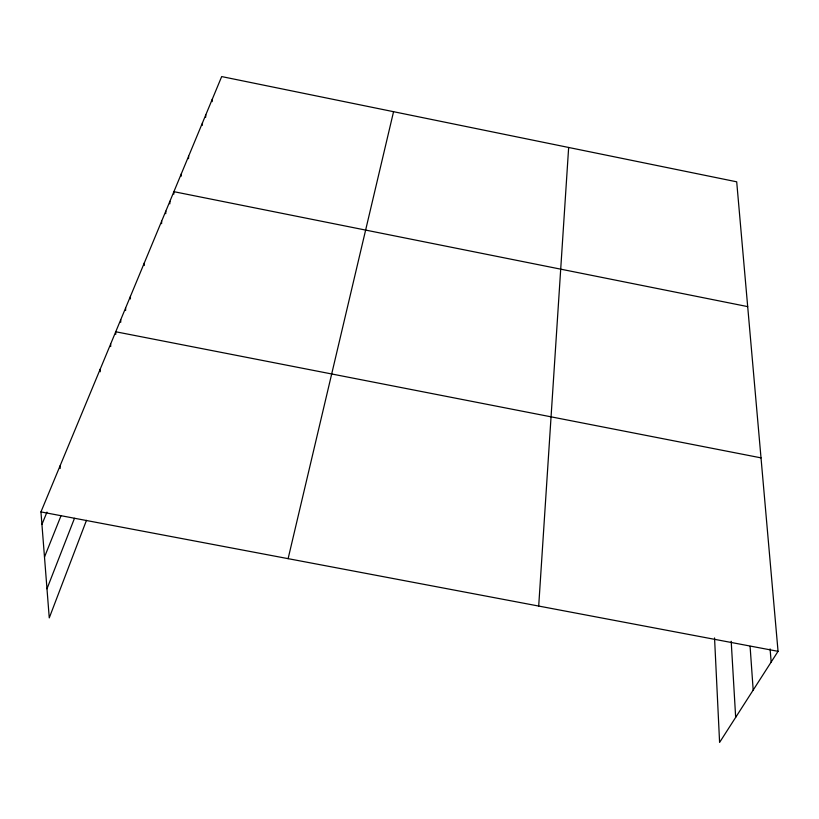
<?xml version="1.0" encoding="UTF-8"?>
<svg xmlns="http://www.w3.org/2000/svg" width="819" height="819" viewBox="0 0 819 819"><rect width="100%" height="100%" fill="white"/><g stroke="black" fill="none" stroke-linecap="round" stroke-linejoin="round"><path stroke-width="1.23" d="M144.267 265.51L144.287 262.991M161.599 223.669L161.65 221.171M165.745 213.667L165.807 211.169M169.82 203.839L169.891 201.341M173.823 194.164L173.894 191.677L747.696 306.613M181.296 176.126L181.388 173.648M188.534 158.661L188.636 156.183M202.344 125.317L202.467 122.87M205.671 117.301L205.784 114.865M212.162 101.628L212.295 99.201M538.697 606.05L568.652 147.471M288.114 558.66L393.56 111.691M86.476 520.321L49.263 617.895L40.95 511.906L221.683 76.576L736.701 181.808L778.05 651.33L719.594 742.423L714.547 637.929M46.98 588.789L74.478 518.314M44.492 557.053L60.913 516.011M41.933 524.395L46.98 512.11M40.95 511.906L778.05 651.33M761.015 457.862L115.735 331.767L115.766 334.306M770.085 648.904L771.17 662.039M750.091 646.355L753.183 690.079M731.193 641.277L735.667 717.372M60.043 465.909L60.196 468.427M100.184 369.226L100.246 371.754M110.657 344.011L110.698 346.539M120.721 319.758L120.741 322.287M125.614 307.975L125.624 310.503M130.416 296.417L130.416 298.945"/></g></svg>
